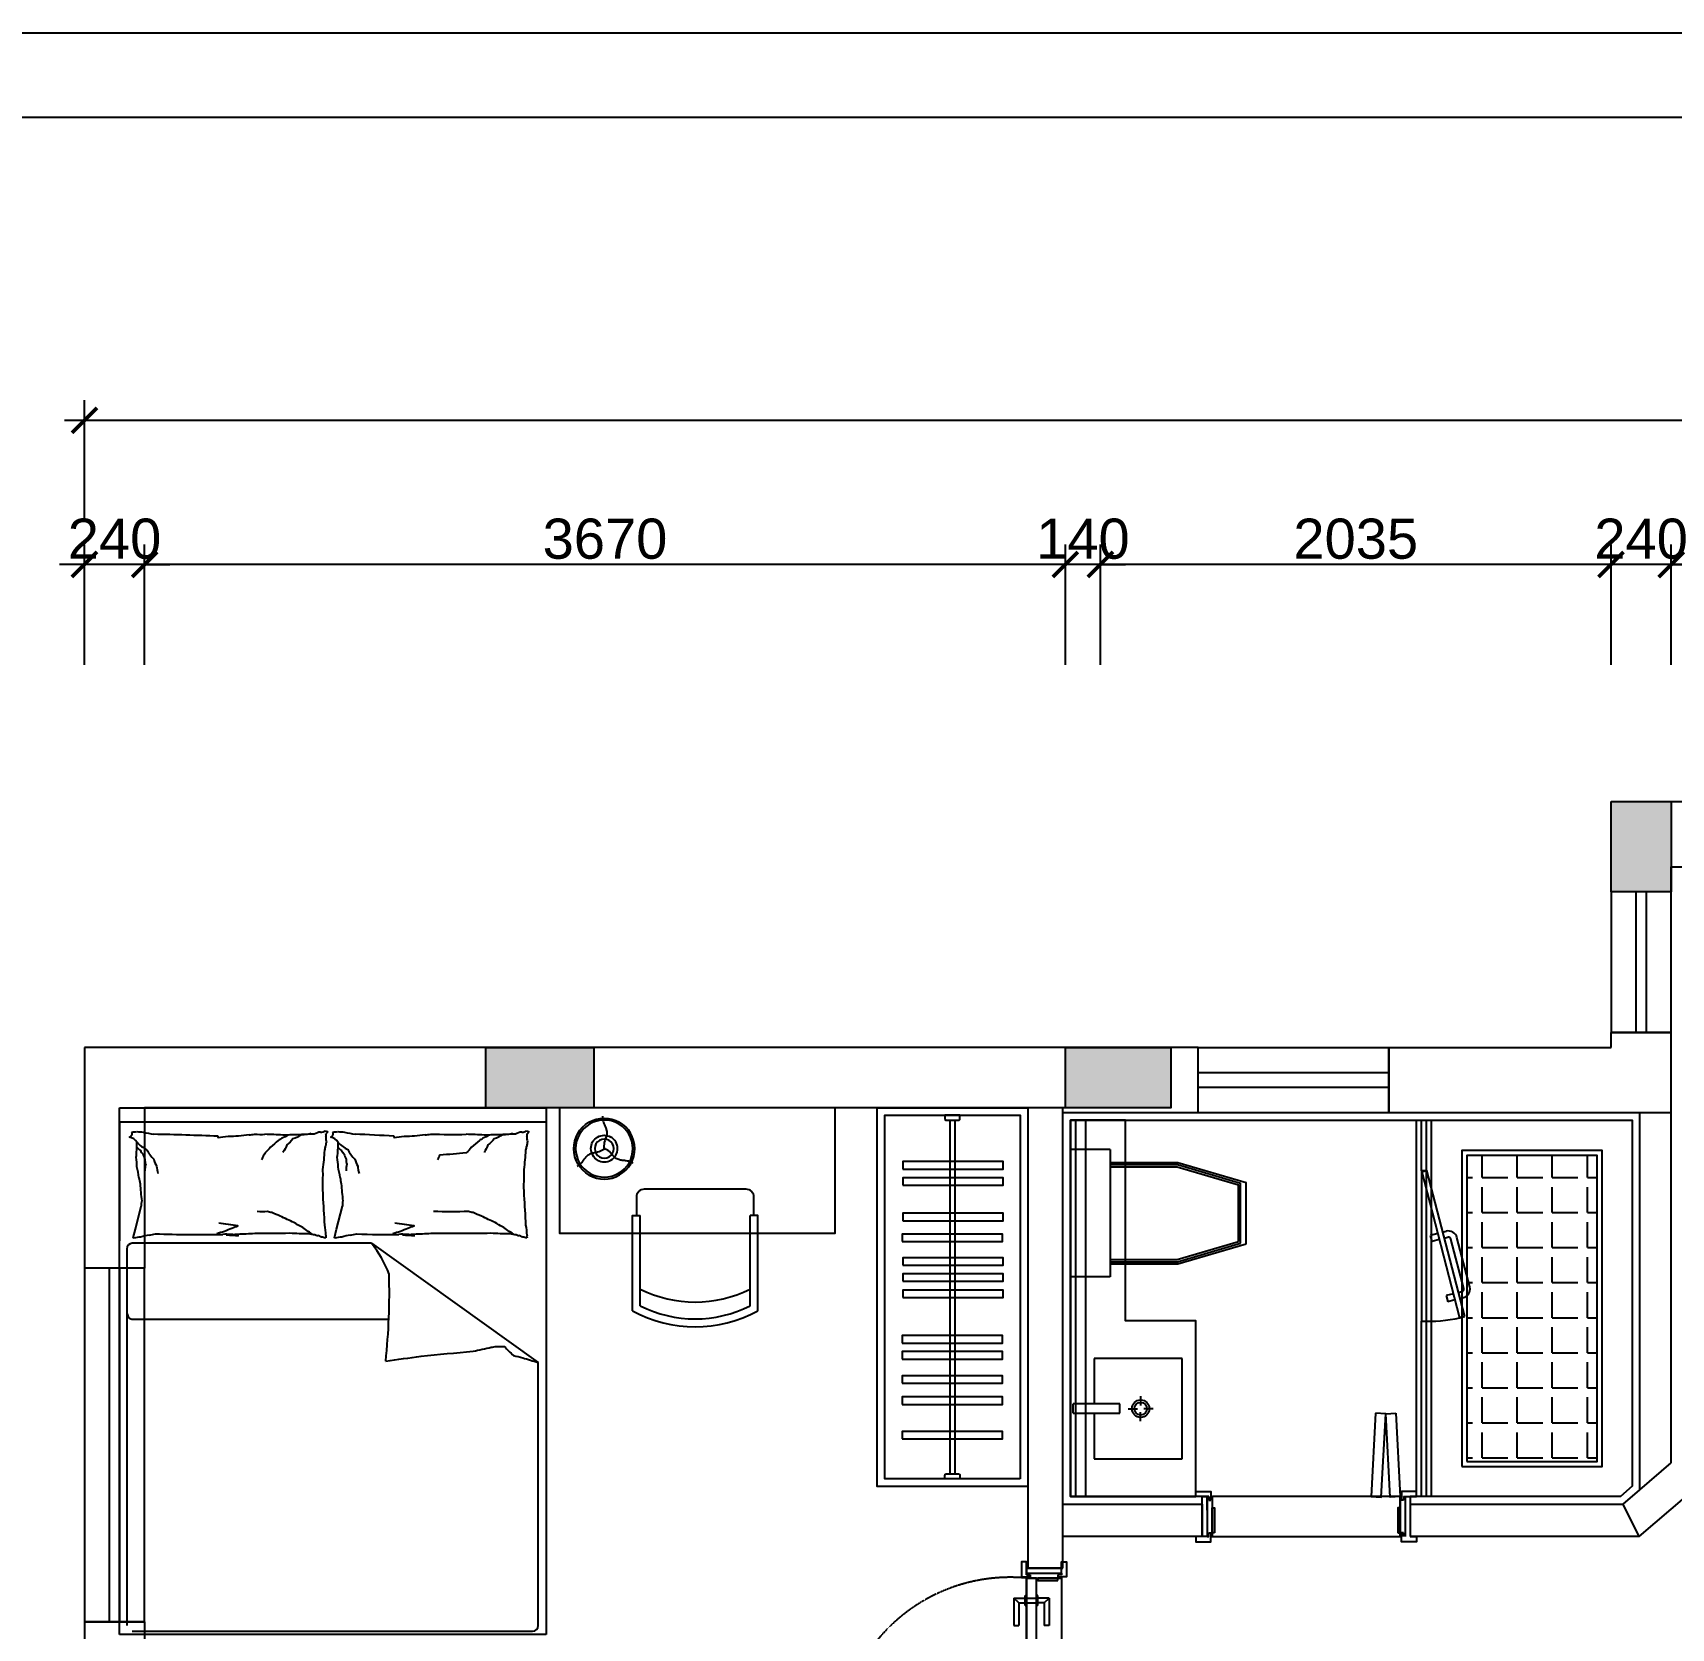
# Model space of a CAD drawing. Header units: millimetres. Extents: x 148889 to 229003, y -70503 to 111106.
# Drawn here: x 202655 to 209186, y -42889 to -36529 of the extents above; entities that cross this region are included whole.
import ezdxf
from ezdxf.lldxf.tags import DXFTag

# ---------------------------------------------------------------- set-up
doc = ezdxf.new("R2010")
doc.units = ezdxf.units.MM
doc.linetypes.add('DASHED2', pattern=[0.375, 0.25, -0.125])
doc.linetypes.add('HIDDEN', pattern=[0.375, 0.25, -0.125])
for name, color, linetype in [('8', 8, 'Continuous'), ('C-门套', 16, 'Continuous'), ('F-地坪3(地台)', 6, 'Continuous'), ('P-原墙线', 7, 'Continuous'), ('P-固定家具1(到顶)', 3, 'Continuous'), ('P-固定家具2(不到顶)', 2, 'Continuous'), ('P-外部尺寸', 44, 'Continuous'), ('P-完成面', 1, 'Continuous'), ('P-新墙线', 4, 'Continuous'), ('P-洁具', 3, 'Continuous'), ('P-活动家具', 3, 'Continuous'), ('P-窗', 3, 'Continuous'), ('P-门', 1, 'Continuous'), ('P-门套', 1, 'Continuous'), ('大墨图框', 4, 'Continuous')]:
    doc.layers.add(name, color=color, linetype=linetype)
doc.styles.add('Arial', font='arial.ttf')
tags = doc.linetypes.add('ACAD_ISO03W100', pattern=[30, 12, -18]).pattern_tags.tags
tags[6:7] = [DXFTag(74, 4), DXFTag(75, 0), DXFTag(340, '0'), DXFTag(46, 1.0), DXFTag(50, 0.0), DXFTag(44, 0.0), DXFTag(45, 0.0)]
tags[4:5] = [DXFTag(74, 4), DXFTag(75, 0), DXFTag(340, '0'), DXFTag(46, 1.0), DXFTag(50, 0.0), DXFTag(44, 0.0), DXFTag(45, 0.0)]
doc.dimstyles.new('1比80', dxfattribs={"dimscale": 80, "dimtxt": 2, "dimasz": 1.25, "dimexe": 1, "dimexo": 1, "dimgap": 0.25, "dimtad": 1, "dimdec": 0, "dimrnd": 0.005, "dimzin": 0, "dimdsep": 46, "dimtxsty": 'Arial', "dimblk": 'ARCHTICK', "dimcen": 0.125, "dimdle": 1, "dimclrd": 44, "dimclre": 44, "dimclrt": 50, "dimadec": 0, "dimazin": 0, "dimtfac": 1, "dimtdec": 0, "dimtix": 1, "dimtmove": 2, "dimatfit": 3, "dimldrblk": 'DOT', "dimfxl": 5, "dimfxlon": 1, "dimtvp": 1, "dimtolj": 1, "dimtzin": 0, "dimarcsym": 0})

# ---------------------------------------------------------------- blocks, each defined once
blk = doc.blocks.new('_ArchTick')
at = {"color": 0, "linetype": 'ByBlock', "const_width": 0.15}
blk.add_lwpolyline([(-0.5, -0.5), (0.5, 0.5)], dxfattribs=at)
blk = doc.blocks.new('*D358')
at = {"layer": 'P-外部尺寸', "color": 44, "lineweight": -2, "transparency": 16777216}
for p, q in [((208945.9, -39048.9), (208945.9, -38568.9)), ((209185.9, -39048.9), (209185.9, -38568.9)), ((208945.9, -38648.9), (208845.9, -38648.9)), ((209185.9, -38648.9), (208945.9, -38648.9)), ((209185.9, -38648.9), (209285.9, -38648.9))]:
    blk.add_line(p, q, dxfattribs=at)
at = {"layer": 'P-外部尺寸', "color": 44, "lineweight": -2, "transparency": 16777216, "xscale": 100, "yscale": 100, "zscale": 100}
blk.add_blockref('_ArchTick', (208945.9, -38648.9), dxfattribs=at)
at = {"layer": 'P-外部尺寸', "color": 44, "lineweight": -2, "transparency": 16777216, "xscale": 100, "yscale": 100, "zscale": 100, "rotation": 180}
blk.add_blockref('_ArchTick', (209185.9, -38648.9), dxfattribs=at)
at = {"layer": 'P-外部尺寸', "color": 50, "transparency": 16777216, "insert": (209065.9, -38547.2), "char_height": 160, "attachment_point": 5, "style": 'Arial'}
blk.add_mtext('\\A1;240', dxfattribs=at)
blk = doc.blocks.new('_Dot')
at = {"color": 0, "linetype": 'ByBlock', "lineweight": -2}
blk.add_line((-0.5, 0), (-1, 0), dxfattribs=at)
at = {"color": 0, "linetype": 'ByBlock', "const_width": 0.5}
blk.add_lwpolyline([(-0.25, 0, 1), (0.25, 0, 1)], format="xyb", close=True, dxfattribs=at)
blk = doc.blocks.new('*D359')
at = {"layer": 'P-外部尺寸', "color": 44, "lineweight": -2, "transparency": 16777216}
for p, q in [((206910.9, -39048.9), (206910.9, -38568.9)), ((208945.9, -39048.9), (208945.9, -38568.9)), ((209025.9, -38648.9), (206830.9, -38648.9))]:
    blk.add_line(p, q, dxfattribs=at)
at = {"layer": 'P-外部尺寸', "color": 44, "lineweight": -2, "transparency": 16777216, "xscale": 100, "yscale": 100, "zscale": 100, "rotation": 180}
blk.add_blockref('_ArchTick', (206910.9, -38648.9), dxfattribs=at)
at = {"layer": 'P-外部尺寸', "color": 44, "lineweight": -2, "transparency": 16777216, "xscale": 100, "yscale": 100, "zscale": 100}
blk.add_blockref('_ArchTick', (208945.9, -38648.9), dxfattribs=at)
at = {"layer": 'P-外部尺寸', "color": 50, "transparency": 16777216, "insert": (207928.4, -38547.2), "char_height": 160, "attachment_point": 5, "style": 'Arial'}
blk.add_mtext('\\A1;2035', dxfattribs=at)
blk = doc.blocks.new('*D360')
at = {"layer": 'P-外部尺寸', "color": 44, "lineweight": -2, "transparency": 16777216}
for p, q in [((206770.9, -39048.9), (206770.9, -38568.9)), ((206910.9, -39048.9), (206910.9, -38568.9)), ((206770.9, -38648.9), (206670.9, -38648.9)), ((206910.9, -38648.9), (206770.9, -38648.9)), ((206910.9, -38648.9), (207010.9, -38648.9))]:
    blk.add_line(p, q, dxfattribs=at)
at = {"layer": 'P-外部尺寸', "color": 44, "lineweight": -2, "transparency": 16777216, "xscale": 100, "yscale": 100, "zscale": 100}
blk.add_blockref('_ArchTick', (206770.9, -38648.9), dxfattribs=at)
at = {"layer": 'P-外部尺寸', "color": 44, "lineweight": -2, "transparency": 16777216, "xscale": 100, "yscale": 100, "zscale": 100, "rotation": 180}
blk.add_blockref('_ArchTick', (206910.9, -38648.9), dxfattribs=at)
at = {"layer": 'P-外部尺寸', "color": 50, "transparency": 16777216, "insert": (206840.9, -38547.2), "char_height": 160, "attachment_point": 5, "style": 'Arial'}
blk.add_mtext('\\A1;140', dxfattribs=at)
blk = doc.blocks.new('*D361')
at = {"layer": 'P-外部尺寸', "color": 44, "lineweight": -2, "transparency": 16777216}
for p, q in [((203100.9, -39048.9), (203100.9, -38568.9)), ((206770.9, -39048.9), (206770.9, -38568.9)), ((206850.9, -38648.9), (203020.9, -38648.9))]:
    blk.add_line(p, q, dxfattribs=at)
at = {"layer": 'P-外部尺寸', "color": 44, "lineweight": -2, "transparency": 16777216, "xscale": 100, "yscale": 100, "zscale": 100, "rotation": 180}
blk.add_blockref('_ArchTick', (203100.9, -38648.9), dxfattribs=at)
at = {"layer": 'P-外部尺寸', "color": 44, "lineweight": -2, "transparency": 16777216, "xscale": 100, "yscale": 100, "zscale": 100}
blk.add_blockref('_ArchTick', (206770.9, -38648.9), dxfattribs=at)
at = {"layer": 'P-外部尺寸', "color": 50, "transparency": 16777216, "insert": (204935.9, -38547.2), "char_height": 160, "attachment_point": 5, "style": 'Arial'}
blk.add_mtext('\\A1;3670', dxfattribs=at)
blk = doc.blocks.new('*D362')
at = {"layer": 'P-外部尺寸', "color": 44, "lineweight": -2, "transparency": 16777216}
for p, q in [((202860.9, -39048.9), (202860.9, -38568.9)), ((203100.9, -39048.9), (203100.9, -38568.9)), ((202860.9, -38648.9), (202760.9, -38648.9)), ((203100.9, -38648.9), (202860.9, -38648.9)), ((203100.9, -38648.9), (203200.9, -38648.9))]:
    blk.add_line(p, q, dxfattribs=at)
at = {"layer": 'P-外部尺寸', "color": 44, "lineweight": -2, "transparency": 16777216, "xscale": 100, "yscale": 100, "zscale": 100}
blk.add_blockref('_ArchTick', (202860.9, -38648.9), dxfattribs=at)
at = {"layer": 'P-外部尺寸', "color": 44, "lineweight": -2, "transparency": 16777216, "xscale": 100, "yscale": 100, "zscale": 100, "rotation": 180}
blk.add_blockref('_ArchTick', (203100.9, -38648.9), dxfattribs=at)
at = {"layer": 'P-外部尺寸', "color": 50, "transparency": 16777216, "insert": (202980.9, -38547.2), "char_height": 160, "attachment_point": 5, "style": 'Arial'}
blk.add_mtext('\\A1;240', dxfattribs=at)
blk = doc.blocks.new('*D363')
at = {"layer": 'P-外部尺寸', "color": 44, "lineweight": -2, "transparency": 16777216}
for p, q in [((201424.8, -40574.4), (201424.8, -40474.4)), ((201824.8, -40574.4), (201344.8, -40574.4)), ((201424.8, -40574.4), (201424.8, -40814.4)), ((201824.8, -40814.4), (201344.8, -40814.4)), ((201424.8, -40814.4), (201424.8, -40914.4))]:
    blk.add_line(p, q, dxfattribs=at)
at = {"layer": 'P-外部尺寸', "color": 44, "lineweight": -2, "transparency": 16777216, "xscale": 100, "yscale": 100, "zscale": 100}
for p, rotation in [((201424.8, -40574.4), 270), ((201424.8, -40814.4), 90)]:
    blk.add_blockref('_ArchTick', p, dxfattribs=dict(at, rotation=rotation))
at = {"layer": 'P-外部尺寸', "color": 50, "transparency": 16777216, "insert": (201323.2, -40694.4), "char_height": 160, "attachment_point": 5, "rotation": 90, "style": 'Arial'}
blk.add_mtext('\\A1;240', dxfattribs=at)
blk = doc.blocks.new('*D364')
at = {"layer": 'P-外部尺寸', "color": 44, "lineweight": -2, "transparency": 16777216}
for p, q in [((201424.8, -40734.4), (201424.8, -43434.4)), ((201824.8, -40814.4), (201344.8, -40814.4)), ((201824.8, -43354.4), (201344.8, -43354.4))]:
    blk.add_line(p, q, dxfattribs=at)
at = {"layer": 'P-外部尺寸', "color": 44, "lineweight": -2, "transparency": 16777216, "xscale": 100, "yscale": 100, "zscale": 100}
for p, rotation in [((201424.8, -40814.4), 90), ((201424.8, -43354.4), 270)]:
    blk.add_blockref('_ArchTick', p, dxfattribs=dict(at, rotation=rotation))
at = {"layer": 'P-外部尺寸', "color": 50, "transparency": 16777216, "insert": (201323.2, -42084.4), "char_height": 160, "attachment_point": 5, "rotation": 90, "style": 'Arial'}
blk.add_mtext('\\A1;2540', dxfattribs=at)
blk = doc.blocks.new('*D369')
at = {"layer": 'P-外部尺寸', "color": 44, "lineweight": -2, "transparency": 16777216}
for p, q in [((202860.9, -38474.1), (202860.9, -37994.1)), ((216685.9, -38474.1), (216685.9, -37994.1)), ((202780.9, -38074.1), (216765.9, -38074.1))]:
    blk.add_line(p, q, dxfattribs=at)
at = {"layer": 'P-外部尺寸', "color": 44, "lineweight": -2, "transparency": 16777216, "xscale": 100, "yscale": 100, "zscale": 100, "rotation": 180}
blk.add_blockref('_ArchTick', (202860.9, -38074.1), dxfattribs=at)
at = {"layer": 'P-外部尺寸', "color": 44, "lineweight": -2, "transparency": 16777216, "xscale": 100, "yscale": 100, "zscale": 100}
blk.add_blockref('_ArchTick', (216685.9, -38074.1), dxfattribs=at)
at = {"layer": 'P-外部尺寸', "color": 50, "transparency": 16777216, "insert": (209773.4, -37972.4), "char_height": 160, "attachment_point": 5, "style": 'Arial'}
blk.add_mtext('\\A1;13825', dxfattribs=at)
blk = doc.blocks.new('*D372')
at = {"layer": 'P-外部尺寸', "color": 44, "lineweight": -2, "transparency": 16777216}
for p, q in [((209185.9, -39048.9), (209185.9, -38568.9)), ((211045.9, -39048.9), (211045.9, -38568.9)), ((211125.9, -38648.9), (209105.9, -38648.9))]:
    blk.add_line(p, q, dxfattribs=at)
at = {"layer": 'P-外部尺寸', "color": 44, "lineweight": -2, "transparency": 16777216, "xscale": 100, "yscale": 100, "zscale": 100, "rotation": 180}
blk.add_blockref('_ArchTick', (209185.9, -38648.9), dxfattribs=at)
at = {"layer": 'P-外部尺寸', "color": 44, "lineweight": -2, "transparency": 16777216, "xscale": 100, "yscale": 100, "zscale": 100}
blk.add_blockref('_ArchTick', (211045.9, -38648.9), dxfattribs=at)
at = {"layer": 'P-外部尺寸', "color": 50, "transparency": 16777216, "insert": (210115.9, -38547.2), "char_height": 160, "attachment_point": 5, "style": 'Arial'}
blk.add_mtext('\\A1;1860', dxfattribs=at)
blk = doc.blocks.new('A$C404574AA')
at = {"layer": 'P-门'}
for p, q in [((650.6, 803, 233.2), (650.6, 784, 233.2)), ((760.1, 803, 233.2), (650.6, 803, 233.2)), ((741.1, 784, 233.2), (650.6, 784, 233.2)), ((741.1, 784, 233.2), (760.1, 803, 233.2)), ((741.1, 784, 233.2), (741.1, 758, 233.2)), ((760.1, 803, 233.2), (760.1, 758, 233.2)), ((90, 753, 233.2), (840, 753, 233.2)), ((90, 713, 233.2), (90, 753, 233.2)), ((730.6, 758, 233.2), (730.6, 753, 233.2)), ((730.6, 758, 233.2), (770.6, 758, 233.2)), ((740.8, 753, 233.2), (740.8, 713, 233.2)), ((760.3, 753, 233.2), (760.3, 713, 233.2)), ((770.6, 758, 233.2), (770.6, 753, 233.2)), ((840, 713, 233.2), (840, 753, 233.2)), ((90, 713, 233.2), (840, 713, 233.2)), ((741.1, 682, 233.2), (650.6, 682, 233.2)), ((650.6, 663, 233.2), (650.6, 682, 233.2)), ((760.1, 663, 233.2), (650.6, 663, 233.2)), ((730.6, 708, 233.2), (730.6, 713, 233.2)), ((730.6, 708, 233.2), (770.6, 708, 233.2)), ((741.1, 682, 233.2), (741.1, 708, 233.2)), ((741.1, 682, 233.2), (760.1, 663, 233.2)), ((760.1, 663, 233.2), (760.1, 708, 233.2)), ((770.6, 708, 233.2), (770.6, 713, 233.2))]:
    blk.add_line(p, q, dxfattribs=at)
at = {"layer": 'P-门', "color": 252, "linetype": 'ACAD_ISO03W100', "ltscale": 0.001}
for p, q in [((50, 753, 233.2), (50, 3, 233.2)), ((50, 753, 233.2), (90, 753, 233.2)), ((90, 753, 233.2), (90, 3, 233.2)), ((90, 3, 233.2), (90, 743, 233.2)), ((0, 82.9, 233.2), (0, 192.4, 233.2)), ((0, 192.4, 233.2), (19, 192.4, 233.2)), ((19, 101.9, 233.2), (19, 192.4, 233.2)), ((140, 192.4, 233.2), (121, 192.4, 233.2)), ((121, 101.9, 233.2), (121, 192.4, 233.2)), ((140, 82.9, 233.2), (140, 192.4, 233.2)), ((19, 101.9, 233.2), (0, 82.9, 233.2)), ((0, 82.9, 233.2), (45, 82.9, 233.2)), ((19, 101.9, 233.2), (45, 101.9, 233.2)), ((45, 112.4, 233.2), (45, 72.4, 233.2)), ((45, 112.4, 233.2), (50, 112.4, 233.2)), ((45, 72.4, 233.2), (50, 72.4, 233.2)), ((90, 102.2, 233.2), (50, 102.2, 233.2)), ((90, 82.7, 233.2), (50, 82.7, 233.2)), ((95, 112.4, 233.2), (90, 112.4, 233.2)), ((95, 72.4, 233.2), (90, 72.4, 233.2)), ((95, 112.4, 233.2), (95, 72.4, 233.2)), ((121, 101.9, 233.2), (95, 101.9, 233.2)), ((140, 82.9, 233.2), (95, 82.9, 233.2)), ((121, 101.9, 233.2), (140, 82.9, 233.2)), ((50, 3, 233.2), (90, 3, 233.2))]:
    blk.add_line(p, q, dxfattribs=at)
at = {"layer": 'P-门', "color": 252}
for p, q in [((100, 713, 233.2), (100, 753, 233.2)), ((100, 747, 233.2), (740.8, 747, 233.2)), ((100, 719, 233.2), (740.8, 719, 233.2)), ((760.3, 747, 233.2), (832, 747, 233.2)), ((760.3, 719, 233.2), (832, 719, 233.2)), ((832, 713, 233.2), (832, 753, 233.2))]:
    blk.add_line(p, q, dxfattribs=at)
at = {"layer": 'P-门', "color": 252, "linetype": 'DASHED2'}
blk.add_arc((154.7, 685.8, 233.2), 685.8, 264.58541, 2.27588, dxfattribs=at)
blk = doc.blocks.new('sfbhsrdfbh')
at = {"layer": '大墨图框', "color": 4, "linetype": 'ByBlock', "ltscale": 100}
for points in [[(56.17, 280.38), (476.17, 280.38), (476.17, -16.59), (56.17, -16.59)], [(438.91, 274.48), (68.08, 274.48), (68.08, -8.51), (438.91, -8.51)]]:
    blk.add_lwpolyline(points, close=True, dxfattribs=at)
blk = doc.blocks.new('A$C224B1EEF')
at = {"color": 252}
for p, q in [((59.8, 427.4), (134.4, 679.4)), ((68.5, 426.1), (140.9, 670.6)), ((373, 679.4), (134.4, 679.4)), ((366.5, 670.6), (140.9, 670.6)), ((438.8, 426.1), (366.5, 670.6)), ((447.5, 427.4), (373, 679.4)), ((59.8, 160), (59.8, 427.4)), ((68.5, 160), (68.5, 426.1)), ((438.8, 160), (438.8, 426.1)), ((447.5, 160), (447.5, 427.4))]:
    blk.add_line(p, q, dxfattribs=at)
at = {"layer": '8'}
for p, q in [((0, 160), (507.4, 160)), ((0, 160), (0, 1)), ((0, 160), (0, 1)), ((507.4, 160), (507.4, 1)), ((507.4, 160), (507.4, 1)), ((507.4, 1), (0, 1))]:
    blk.add_line(p, q, dxfattribs=at)
at = {"layer": 'P-固定家具2(不到顶)', "color": 3}
for p, q in [((51.1, 428.7), (131.7, 701.1)), ((375.6, 701.1), (131.7, 701.1)), ((456.2, 428.7), (375.6, 701.1)), ((51.1, 160), (51.1, 428.7)), ((456.2, 160), (456.2, 428.7))]:
    blk.add_line(p, q, dxfattribs=at)
blk = doc.blocks.new('A$C3EAE0F3F')
at = {"layer": 'P-门'}
for p, q in [((600.5, 70, 0), (0, 70, 0)), ((0, 50), (0, 70, 0)), ((600.5, 70, 0), (600.5, 50)), ((600.5, 50), (0, 50))]:
    blk.add_line(p, q, dxfattribs=at)
at = {"layer": 'P-门', "color": 252}
for p, q in [((73.6, 70, 0), (73.6, 100, 0)), ((98.6, 100, 0), (73.6, 100, 0)), ((98.6, 70, 0), (98.6, 100, 0)), ((322, 70, 0), (322, 100, 0)), ((322, 100, 0), (347, 100, 0)), ((347, 70, 0), (347, 100, 0)), ((73.6, 50, 0), (73.6, 35, 0)), ((98.6, 50, 0), (98.6, 35, 0)), ((108.6, 25, 0), (312, 25, 0)), ((322, 50, 0), (322, 35, 0)), ((347, 50, 0), (347, 35, 0)), ((108.6, 0, 0), (312, 0, 0))]:
    blk.add_line(p, q, dxfattribs=at)
for centre, radius, start, end in [((510.7, 60), 510.8, 163.76776, 181.11943), ((108.6, 35, 0), 35, 180, 270), ((108.6, 35, 0), 10, 180, 270), ((312, 35, 0), 10, 270, 0), ((312, 35, 0), 35, 270, 0)]:
    blk.add_arc(centre, radius, start, end, dxfattribs=at)
blk = doc.blocks.new('A$C6D1B240A')
at = {"layer": 'P-活动家具'}
for p, q in [((450, 0), (450, 2100)), ((450, 2100), (2150, 2100)), ((2150, 2100), (2150, 0)), ((2150, 56), (450, 56)), ((2150, 0), (450, 0))]:
    blk.add_line(p, q, dxfattribs=at)
at = {"layer": 'P-活动家具', "color": 252}
for p, q in [((481.6, 2064.3), (481.6, 1015.5)), ((2099.1, 2086.5), (503.8, 2086.5)), ((2121.3, 562.8), (2121.3, 2064.3)), ((1146.1, 540.6), (481.6, 1015.5)), ((2099.1, 843.5), (1077.5, 843.5)), ((450, 56), (450, 531.1)), ((1146.1, 540.6), (2099.1, 540.6)), ((2150, 56), (2150, 531.1)), ((1284.9, 484.8), (1261.9, 393)), ((1293.2, 518.1), (1284.9, 484.8)), ((2086.7, 484.8), (2063.8, 393)), ((2095.1, 518.1), (2086.7, 484.8))]:
    blk.add_line(p, q, dxfattribs=at)
for points in [[(1089.2, 1010.8, -0.007297), (948.1, 991, -0.004988), (740.6, 971, -0.006616), (668.3, 955, 0.023828), (648.1, 951.3, 0.052541), (616.3, 951.8, 0.032755), (580.1, 987.4, 0.013133), (542.9, 996.9, 0.007859), (481.6, 1015.5)], [(580.1, 503.6, -0.016108), (623.4, 474.4, -0.024599), (653.2, 457.7, -0.009477), (707.6, 431.8, -0.015937), (740.8, 418.1, -0.072521), (758.9, 414.1, -0.009571), (899.2, 413.9)], [(1060.7, 501.9, -0.009729), (1030.3, 491.8, -0.009729), (1000.4, 480.6, -0.007971), (976.3, 470.6, -0.002711), (1052.5, 459.8)], [(1382, 503.6, -0.016108), (1425.3, 474.4, -0.024599), (1455, 457.7, -0.009477), (1509.5, 431.8, -0.015937), (1542.7, 418.1, -0.072521), (1560.8, 414.1, -0.033339), (1601.1, 413.9)], [(1762.5, 501.9, -0.009729), (1732.2, 491.8, -0.009729), (1702.3, 480.6, -0.007971), (1678.2, 470.6, -0.002711), (1754.3, 459.8)], [(1278.8, 138.6, 0.077379), (1240.1, 166.8, 0.077379), (1211.8, 205.4, 0.047525), (1200.8, 232.7, 0.047525), (1195.1, 261.7)], [(2080.7, 138.6, 0.077379), (2042, 166.8, 0.077379), (2013.7, 205.4, 0.047525), (2002.7, 232.7, 0.047525), (1997, 261.7)], [(675.4, 109.5, -0.027842), (701.8, 121.3, -0.048685), (715.8, 130.3, -0.023666), (746.8, 157.4, -0.031223), (767.9, 180.4, -0.004518), (873.6, 188.9, -0.023191), (882.5, 207.5)], [(1280.4, 156.5, 0.05369), (1264.7, 170.9, 0.070312), (1255.6, 184.5, 0.015448), (1251.5, 194, 0.013244), (1247.3, 205.4, 0.082127), (1244, 225.5, 0.064164), (1247.3, 251.3)], [(1477.3, 109.5, -0.027842), (1503.7, 121.3, -0.048685), (1517.6, 130.3, -0.023666), (1548.7, 157.4, -0.031223), (1569.8, 180.4, -0.046801), (1575.5, 188.9, -0.023191), (1584.4, 207.5)], [(2082.3, 156.5, 0.05369), (2066.5, 170.9, 0.070312), (2057.5, 184.5, 0.015448), (2053.4, 194, 0.013244), (2049.2, 205.4, 0.082127), (2045.9, 225.5, 0.064164), (2049.2, 251.3)], [(584.3, 103.2, -0.088153), (622.7, 107.1, -0.088153), (657.3, 124.1, -0.077547), (681.4, 148.1, -0.077547), (697, 178.3)], [(1386.2, 103.2, -0.088153), (1424.5, 107.1, -0.088153), (1459.2, 124.1, -0.077547), (1483.3, 148.1, -0.077547), (1498.9, 178.3)]]:
    blk.add_lwpolyline(points, format="xyb", dxfattribs=at)
for centre, radius, start, end in [((503.8, 2064.3), 22.2, 90, 180), ((3574.7, 740.7), 2500.1, 173.79846, 181.78212), ((2096.7, 821.4), 22.2, 360, 90), ((1467, 806.5), 416.7, 200.14884, 219.64454), ((2099.1, 562.8), 22.2, 270, 360), ((504.7, 514.4), 21.5, 343.30223, 9.99836), ((881.5, 530.1), 356.9, 183.50486, 189.99836), ((526.1, 519.6), 1.47, 262.8796, 343.30223), ((554.6, 612.5), 97.2, 253.77885, 262.8796), ((15659.1, 1275.5), 15150.6, 183.05496, 183.50486), ((581.7, 591.8), 85.3, 242.71588, 253.77885), ((546.6, 460.9), 50.3, 62.71588, 77.13096), ((559.6, 343.9), 162.1, 77.13096, 86.42603), ((589.2, -791.5), 1293.3, 86.42603, 89.71345), ((854.7, -18240.5), 18740.8, 89.83315, 90.56502), ((1016.7, -989.4), 1493.5, 91.53552, 94.12818), ((900.8, -953.5), 1465.1, 85.23375, 87.16236), ((1024.5, 760.2), 255.6, 258.44144, 272.74906), ((1082.2, -761), 1268.9, 92.69346, 94.76579), ((1097, -1267.5), 1773.4, 86.51017, 91.94522), ((1244.7, 375.7), 133, 96.43405, 107.38641), ((1187.7, 759.6), 255.2, 279.4841, 287.38641), ((1242.6, 816.1), 300.8, 274.08294, 279.4841), ((1293.1, 519.2), 1.02, 165.95506, 274.08294), ((1306.6, 514.4), 21.5, 343.30223, 9.99836), ((1683.4, 530.1), 356.9, 183.50486, 189.99836), ((1327.9, 519.6), 1.47, 262.8796, 343.30223), ((1356.5, 612.5), 97.2, 253.77885, 262.8796), ((16461, 1275.5), 15150.6, 183.05496, 183.50486), ((1383.5, 591.8), 85.3, 242.71588, 253.77885), ((1348.5, 460.9), 50.3, 62.71588, 77.13096), ((1361.5, 343.9), 162.1, 77.13096, 86.42603), ((1391.1, -791.5), 1293.3, 86.42603, 89.71345), ((1579.3, -5853.6), 6353.9, 89.71345, 90.97038), ((1718.6, -989.4), 1493.5, 91.53552, 94.12818), ((1602.7, -953.5), 1465.1, 85.23375, 87.16236), ((1726.4, 760.2), 255.6, 258.44144, 272.74906), ((1784, -761), 1268.9, 92.69346, 94.76579), ((1834.7, -4002.1), 4508, 87.81131, 91.22007), ((2046.6, 375.7), 133, 96.43405, 107.38641), ((1989.6, 759.6), 255.2, 279.4841, 287.38641), ((2044.5, 816.1), 300.8, 274.08294, 279.4841), ((2095, 519.2), 1.02, 165.95506, 274.08294), ((1186.8, 389.5), 75.2, 345.9548, 2.66488), ((1988.6, 389.5), 75.2, 345.9548, 2.66488), ((2053.2, 392.6), 1516.9, 181.63309, 183.05496), ((534.9, 269.3), 732, 2.66488, 8.00505), ((2855, 392.6), 1516.9, 181.63309, 183.05496), ((1336.8, 269.3), 732, 2.66488, 8.00505), ((1291.2, 267.4), 754.1, 176.63125, 181.63309), ((921.7, 228.9), 352.4, 8.00505, 12.19838), ((2236.7, 442.9), 980, 189.68436, 192.19838), ((2093.1, 267.4), 754.1, 176.63125, 181.63309), ((1723.6, 228.9), 352.4, 8.00505, 12.19838), ((3038.6, 442.9), 980, 189.68436, 192.19838), ((1542.8, 110.3), 1014.5, 172.3191, 176.63125), ((1505.4, 235.8), 226.6, 180, 189.68436), ((1825.2, 138.3), 546.5, 173.76763, 180), ((2344.7, 110.3), 1014.5, 172.3191, 176.63125), ((2307.3, 235.8), 226.6, 180, 189.68436), ((2627.1, 138.3), 546.5, 173.76763, 180), ((256.5, 191.8), 273.4, 347.89054, 351.86652), ((489.9, 121.2), 36.4, 351.86652, 21.42098), ((745.5, 123.7), 220.4, 167.89054, 172.3191), ((1312.6, 155.7), 38, 206.58052, 265.59979), ((1058.4, 191.8), 273.4, 347.89054, 351.86652), ((1291.8, 121.2), 36.4, 351.86652, 21.42098), ((1547.4, 123.7), 220.4, 167.89054, 172.3191), ((2114.4, 155.7), 38, 206.58052, 265.59979), ((518.1, 99.5), 2.58, 258.10694, 19.56397), ((516.1, 93.4), 3.8, 19.56397, 68.2117), ((517.6, 66.9), 27.9, 68.2117, 85.69746), ((524.9, 98.6), 4.75, 78.10694, 158.0096), ((542, 109.5), 17.3, 158.0096, 201.42098), ((544.3, 65.2), 32.1, 85.69746, 120.65125), ((541.2, 156.8), 59.9, 275.25919, 300.65125), ((541.4, 1016.8), 912, 271.90789, 275.25919), ((641.7, 1768.8), 1660.3, 269.42426, 271.90789), ((778.2, 1076.3), 970.2, 265.19815, 269.42426), ((817.3, -3669.1), 3775.5, 88.59826, 90.74124), ((939.6, -61.3), 169.3, 92.53858, 100.18988), ((869.7, 692.6), 588.1, 276.08669, 280.18988), ((973.7, 638.9), 525.1, 270.00391, 279.07304), ((1058.8, 116.9), 4.11, 123.62062, 229.83043), ((1352.9, 4487.9), 4384.2, 266.1196, 268.15023), ((1161.7, -229), 338.6, 74.25602, 81.5628), ((1253.6, -82.1), 179, 81.5628, 90), ((1299.5, -3.5), 100.4, 90, 101.27238), ((1312.5, 103.5), 14.6, 101.27238, 206.58052), ((1319.9, 99.5), 2.58, 258.10694, 19.56397), ((1318, 93.4), 3.8, 19.56397, 68.2117), ((1319.5, 66.9), 27.9, 68.2117, 85.69746), ((1326.8, 98.6), 4.75, 78.10694, 158.0096), ((1343.9, 109.5), 17.3, 158.0096, 201.42098), ((1346.2, 65.2), 32.1, 85.69746, 120.65125), ((1343.1, 156.8), 59.9, 275.25919, 300.65125), ((1343.3, 1016.8), 912, 271.90789, 275.25919), ((1443.6, 1768.8), 1660.3, 269.42426, 271.90789), ((1580.1, 1076.3), 970.2, 265.19815, 269.42426), ((1584.6, -215.5), 321.9, 85.19815, 92.53858), ((1641.5, -61.3), 169.3, 92.53858, 100.18988), ((1571.6, 692.6), 588.1, 276.08669, 280.18988), ((1675.6, 638.9), 525.1, 270.00391, 279.07304), ((1760.7, 116.9), 4.11, 123.62062, 229.83043), ((2245.7, 11939.8), 11836.1, 267.63884, 268.8747), ((1963.6, -229), 338.6, 74.25602, 81.5628), ((2055.4, -82.1), 179, 81.5628, 90), ((2101.3, -3.5), 100.4, 90, 101.27238), ((2114.4, 103.5), 14.6, 101.27238, 206.58052)]:
    blk.add_arc(centre, radius, start, end, dxfattribs=at)
blk = doc.blocks.new('A$C674F3EA9')
at = {"color": 252, "linetype": 'ACAD_ISO03W100'}
blk.add_lwpolyline([(484.4, 443.9), (484.4, 516.8, 0.414214), (453.1, 548.1), (46.9, 548.1, 0.414214), (15.6, 516.8), (15.6, 443.9)], format="xyb", dxfattribs=at)
for points in [[(0, 373), (0, 443.9), (31.3, 443.9)], [(31.3, 373), (31.3, 443.9)], [(468.8, 373), (468.8, 443.9)], [(500, 373), (500, 443.9), (468.8, 443.9)]]:
    blk.add_lwpolyline(points, dxfattribs=at)
for points in [[(0, 63.7), (0, 373)], [(31.3, 82.7), (31.3, 373)], [(468.8, 82.7), (468.8, 373)], [(500, 63.7), (500, 373)]]:
    blk.add_lwpolyline(points)
for centre, radius, start, end in [((250, 588.7, 0), 490.4, 243.50911, 296.49088), ((250, 521.6, 0), 490.4, 243.50911, 296.49088), ((250, 521.6, 0), 521.7, 241.36424, 298.63576)]:
    blk.add_arc(centre, radius, start, end)
blk = doc.blocks.new('asdasdw')
at = {"color": 252, "linetype": 'ByBlock'}
for major_axis, start_param, end_param in [((-65.8, 134.8), 5.497787, 8.63938), ((-61.7, 126.4), 5.497787, 8.63938), ((-61.7, 126.4), 2.356194, 5.497787), ((-20.6, 42.1), 5.497787, 8.63938), ((-20.6, 42.1), 2.356194, 5.497787)]:
    blk.add_ellipse((4741.5, 6512.8, 0), major_axis=major_axis, ratio=1, start_param=start_param, end_param=end_param, dxfattribs=at)
at = {"color": 252, "linetype": 'ByBlock', "extrusion": (0, 0, -1)}
blk.add_ellipse((4741.5, 6512.8, 0), major_axis=(134.8, 65.8), ratio=1, start_param=5.497787, end_param=8.63938, dxfattribs=at)
at = {"color": 252}
blk.add_ellipse((4741.5, 6512.8, 0), major_axis=(-28.8, 59), ratio=1, start_param=5.497787, end_param=8.63938, dxfattribs=at)
at = {"color": 252, "extrusion": (0, 0, -1)}
blk.add_ellipse((4741.5, 6512.8, 0), major_axis=(59, 28.8), ratio=1, start_param=5.497787, end_param=8.63938, dxfattribs=at)
at = {"color": 252}
for points in [[(4856.8, 6622.7, 0), (4846.2, 6612.7, 0), (4834.2, 6595.3, 0), (4826.8, 6580, 0), (4818.8, 6566.1, 0), (4806, 6551.3, 0), (4787.4, 6542.1, 0), (4756.7, 6527.2, 0), (4745.8, 6518.8, 0), (4739.3, 6512.8, 0)], [(4588.6, 6557.7, 0), (4602.5, 6553.5, 0), (4623.6, 6551.8, 0), (4640.6, 6553.1, 0), (4656.6, 6553.1, 0), (4675.8, 6549.4, 0), (4693.1, 6537.9, 0), (4721.4, 6518.7, 0), (4734.1, 6513.5, 0), (4742.5, 6510.8, 0)], [(4779, 6357.9, 0), (4775.6, 6372.1, 0), (4766.6, 6391.2, 0), (4757, 6405.2, 0), (4749, 6419.1, 0), (4742.6, 6437.6, 0), (4743.9, 6458.3, 0), (4746.4, 6492.4, 0), (4744.6, 6506, 0), (4742.6, 6514.6, 0)]]:
    blk.add_spline(points, degree=3, dxfattribs=at)

msp = doc.modelspace()

# ---------------------------------------------------------------- hatches: boundary and pattern name
at = {"layer": 'F-地坪3(地台)'}
h = msp.add_hatch(dxfattribs=at)
h.set_pattern_fill('ANGLE', color=252, scale=20, style=0)
h.set_pattern_definition([(0, (0, -45702.83), (0, 139.7), [101.6, -38.1]), (90, (0, -45702.83), (-139.7, 9e-15), [101.6, -38.1])])
h.paths.add_polyline_path([(208890.9, -41004.4), (208370.9, -41004.4), (208370.9, -41165.8, -0.295382), (208382.9, -41201.9), (208370.9, -41248.1), (208370.9, -42224.4), (208890.9, -42224.4)])
at = {"layer": 'P-原墙线'}
h = msp.add_hatch(color=8, dxfattribs=at)
h.dxf.hatch_style = 1
h.paths.add_polyline_path([(214675.9, -39594.4), (214675.9, -39904.4), (215085.9, -39904.4), (215085.9, -39594.4)])
h.paths.add_polyline_path([(214975.9, -43064.4), (214675.9, -43064.4), (214675.9, -43564.4), (214975.9, -43564.4)])
h.paths.add_polyline_path([(215075.9, -46939.4), (214675.9, -46939.4), (214675.9, -47289.4), (215075.9, -47289.4)])
h.paths.add_polyline_path([(216245.9, -47289.4), (216895.9, -47289.4), (216895.9, -46939.4), (216245.9, -46939.4)])
h.paths.add_polyline_path([(210055.9, -49019.4), (210055.9, -49439.4), (210430.9, -49439.4), (210430.9, -49019.4)])
h.paths.add_polyline_path([(212500.9, -50589.4), (212775.9, -50589.4), (212775.9, -50259.4), (212500.9, -50259.4)])
h.paths.add_polyline_path([(216245.9, -50349.4), (216245.9, -50589.4), (216895.9, -50589.4), (216895.9, -50349.4)])
h.paths.add_polyline_path([(204880.9, -48899.4), (204400.9, -48899.4), (204400.9, -49289.4), (204880.9, -49289.4)])
h.paths.add_polyline_path([(203430.9, -46819.4), (203430.9, -46569.4), (202860.9, -46569.4), (202860.9, -46819.4)])
h.paths.add_polyline_path([(202860.9, -43554.4), (202860.9, -43914.4), (203290.9, -43914.4), (203290.9, -43554.4)])
h.paths.add_polyline_path([(207180.9, -43824.4), (207180.9, -43504.4), (206760.9, -43504.4), (206760.9, -43824.4)])
h.paths.add_polyline_path([(209965.9, -43824.4), (210290.9, -43824.4), (210290.9, -43194.4), (209965.9, -43194.4)])
h.paths.add_polyline_path([(209185.9, -39594.4), (208945.9, -39594.4), (208945.9, -39954.4), (209185.9, -39954.4)])
h.paths.add_polyline_path([(207190.9, -40814.4), (207190.9, -40574.4), (206770.9, -40574.4), (206770.9, -40814.4)])
h.paths.add_polyline_path([(204890.9, -40574.4), (204460.9, -40574.4), (204460.9, -40814.4), (204890.9, -40814.4)])

# ---------------------------------------------------------------- linework, layer by layer
at = {"layer": 'C-门套', "linetype": 'HIDDEN', "elevation": 116.6}
for points in [[(207355.9, -42524.4), (208105.9, -42524.4), (208105.9, -42364.4), (207355.9, -42364.4)], [(206755.9, -42689.4), (206755.9, -43439.4), (206615.9, -43439.4), (206615.9, -42689.4)]]:
    msp.add_lwpolyline(points, close=True, dxfattribs=at)
at = {"layer": 'F-地坪3(地台)'}
for p, q in [((208170.9, -42364.4), (208170.9, -40864.4)), ((208230.9, -42364.4), (208230.9, -40864.4))]:
    msp.add_line(p, q, dxfattribs=at)
at = {"layer": 'F-地坪3(地台)', "color": 252}
for points in [[(208350.9, -42244.4), (208910.9, -42244.4), (208910.9, -40984.4), (208350.9, -40984.4)], [(208370.9, -42224.4), (208890.9, -42224.4), (208890.9, -41004.4), (208370.9, -41004.4)]]:
    msp.add_lwpolyline(points, close=True, dxfattribs=at)
at = {"layer": 'P-原墙线'}
for p, q in [((208945.9, -39594.4), (216685.9, -39594.4)), ((208945.9, -39954.4), (208945.9, -39594.4)), ((209185.9, -39954.4), (209185.9, -39854.4)), ((209185.9, -39854.4), (211045.9, -39854.4)), ((209185.9, -39954.4), (208945.9, -39954.4)), ((209185.9, -40514.4), (208945.9, -40514.4)), ((208945.9, -40574.4), (208945.9, -40514.4)), ((209185.9, -40834.4), (209185.9, -40514.4)), ((209185.9, -42229.7), (209185.9, -40514.4)), ((207300.9, -40574.4), (202860.9, -40574.4)), ((202860.9, -40574.4), (202860.9, -41454.4)), ((207300.9, -40834.4), (207300.9, -40574.4)), ((208060.9, -40834.4), (208060.9, -40574.4)), ((208060.9, -40574.4), (208945.9, -40574.4)), ((206770.9, -40814.4), (203100.9, -40814.4)), ((203100.9, -40814.4), (203100.9, -41454.4)), ((207300.9, -40834.4), (206760.9, -40834.4)), ((209185.9, -40834.4), (208060.9, -40834.4)), ((209060.9, -42337.4), (209060.9, -40834.4)), ((203100.9, -41454.4), (202860.9, -41454.4)), ((209060.9, -42337.4), (209185.9, -42229.7)), ((206760.9, -42394.4), (207315.9, -42394.4)), ((207315.9, -42394.4), (207315.9, -42524.4)), ((208145.9, -42394.4), (208994.7, -42394.4)), ((207315.9, -42524.4), (206760.9, -42524.4)), ((209058.3, -42524.4), (208145.9, -42524.4, 116.6)), ((206750.9, -42649.4), (206620.9, -42649.4)), ((203100.9, -42864.4), (202860.9, -42864.4)), ((202860.9, -42864.4), (202860.9, -44029.4)), ((203100.9, -42864.4), (203100.9, -43554.4))]:
    msp.add_line(p, q, dxfattribs=at)
for points in [[(208945.9, -39594.4), (209185.9, -39594.4), (209185.9, -39954.4), (208945.9, -39954.4)], [(204890.9, -40814.4), (204460.9, -40814.4), (204460.9, -40574.4), (204890.9, -40574.4)], [(206770.9, -40574.4), (207190.9, -40574.4), (207190.9, -40814.4), (206770.9, -40814.4)]]:
    msp.add_lwpolyline(points, close=True, dxfattribs=at)
at = {"layer": 'P-固定家具1(到顶)', "color": 252}
for p, q in [((206310.9, -40864.4), (206310.9, -42274.4)), ((206330.9, -40864.4), (206330.9, -42274.4))]:
    msp.add_line(p, q, dxfattribs=at)
at = {"layer": 'P-固定家具1(到顶)'}
msp.add_lwpolyline([(206620.9, -42324.4), (206020.9, -42324.4), (206020.9, -40814.4), (206620.9, -40814.4)], close=True, dxfattribs=at)
at = {"layer": 'P-固定家具1(到顶)', "color": 252}
for points in [[(206590.9, -42294.4), (206050.9, -42294.4), (206050.9, -40844.4), (206590.9, -40844.4)], [(206122.8, -41059.3), (206522.8, -41059.3), (206522.8, -41029.3), (206122.8, -41029.3)], [(206122.8, -41123.4), (206522.8, -41123.4), (206522.8, -41093.4), (206122.8, -41093.4)], [(206122.8, -41264.8), (206522.8, -41264.8), (206522.8, -41234.8), (206122.8, -41234.8)], [(206120.9, -41348.3), (206520.9, -41348.3), (206520.9, -41318.3), (206120.9, -41318.3)], [(206122.8, -41442.4), (206522.8, -41442.4), (206522.8, -41412.4), (206122.8, -41412.4)], [(206122.8, -41506.5), (206522.8, -41506.5), (206522.8, -41476.5), (206122.8, -41476.5)], [(206122.8, -41571.3), (206522.8, -41571.3), (206522.8, -41541.3), (206122.8, -41541.3)], [(206120.9, -41752.8), (206520.9, -41752.8), (206520.9, -41722.8), (206120.9, -41722.8)], [(206120.9, -41816.9), (206520.9, -41816.9), (206520.9, -41786.9), (206120.9, -41786.9)], [(206120.9, -41913), (206520.9, -41913), (206520.9, -41883), (206120.9, -41883)], [(206120.9, -41997.4), (206520.9, -41997.4), (206520.9, -41967.4), (206120.9, -41967.4)], [(206120.9, -42134.9), (206520.9, -42134.9), (206520.9, -42104.9), (206120.9, -42104.9)]]:
    msp.add_lwpolyline(points, close=True, dxfattribs=at)
for points in [[(206290.9, -40844.4), (206290.9, -40859.4, 0.414214), (206295.9, -40864.4), (206345.9, -40864.4, 0.414214), (206350.9, -40859.4), (206350.9, -40844.4)], [(206290.9, -42294.4), (206290.9, -42279.4, -0.414214), (206295.9, -42274.4), (206345.9, -42274.4, -0.414214), (206350.9, -42279.4), (206350.9, -42294.4)]]:
    msp.add_lwpolyline(points, format="xyb", close=True, dxfattribs=at)
at = {"layer": 'P-固定家具2(不到顶)'}
for p, q in [((208190.9, -41065.5), (208190.9, -40864.4)), ((208210.9, -41065.5), (208210.9, -40864.4)), ((208190.9, -42364.4), (208190.9, -41665.5)), ((208210.9, -42364.4), (208210.9, -41665.5))]:
    msp.add_line(p, q, dxfattribs=at)
at = {"layer": 'P-固定家具2(不到顶)', "color": 8}
msp.add_lwpolyline([(208190.9, -41665.4), (208210.9, -41665.4), (208210.9, -41065.4), (208190.9, -41065.4)], close=True, dxfattribs=at)
at = {"layer": 'P-完成面'}
msp.add_lwpolyline([(207315.9, -42364.4), (206790.9, -42364.4), (206790.9, -40864.4), (209030.9, -40864.4), (209030.9, -42323.6), (208983.6, -42364.4), (208145.9, -42364.4)], dxfattribs=at)
at = {"layer": 'P-新墙线'}
for p, q in [((206620.9, -40814.4), (206620.9, -42649.4)), ((206760.9, -42649.4), (206760.9, -40814.4)), ((209185.9, -42414.5), (209650.3, -42014.4)), ((208994.7, -42394.4), (209060.9, -42337.4)), ((209058.3, -42524.4), (208994.7, -42394.4)), ((209058.3, -42524.4), (209185.9, -42414.5)), ((206620.9, -42649.4), (206760.9, -42649.4))]:
    msp.add_line(p, q, dxfattribs=at)
at = {"layer": 'P-洁具', "color": 252}
for p, q in [((206810.9, -40864.4), (206810.9, -42364.4)), ((206850.9, -40864.4), (206850.9, -42364.4)), ((207235.9, -41814.4), (206885.9, -41814.4)), ((206885.9, -41814.4), (206885.9, -41995.4)), ((207235.9, -42214.4), (207235.9, -41814.4)), ((207070.9, -41964.9), (207070.9, -42001.4)), ((206988.7, -41995.4), (206802.6, -41995.4)), ((206802.6, -42032.5), (206802.6, -41995.4)), ((206802.6, -42032.5), (206988.7, -42032.5)), ((206885.9, -42032.5), (206885.9, -42214.4)), ((206988.7, -42032.5), (206988.7, -41995.4)), ((207021.4, -42014.4), (207057.9, -42014.4)), ((207070.9, -42063.9), (207070.9, -42027.5)), ((207120.4, -42014.4), (207084, -42014.4)), ((206885.9, -42214.4), (207235.9, -42214.4))]:
    msp.add_line(p, q, dxfattribs=at)
at = {"layer": 'P-洁具', "color": 2}
msp.add_lwpolyline([(206790.9, -42364.4), (207290.9, -42364.4), (207290.9, -41664.4), (207010.9, -41664.4), (207010.9, -40864.4), (206790.9, -40864.4), (206790.9, -42364.4)], dxfattribs=at)
at = {"layer": 'P-洁具', "color": 252}
for radius in [35, 25]:
    msp.add_circle((207070.9, -42014.4), radius, dxfattribs=at)
at = {"layer": 'P-活动家具'}
msp.add_lwpolyline([(204753.9, -40814.4), (204753.9, -41314.4), (205853.9, -41314.4), (205853.9, -40814.4)], close=True, dxfattribs=at)
at = {"layer": 'P-窗'}
for p, q in [((209045.9, -40514.4), (209045.9, -39954.4)), ((209085.9, -39954.4), (209085.9, -40514.4)), ((207300.9, -40674.4), (208060.9, -40674.4)), ((208060.9, -40734.4), (207300.9, -40734.4)), ((202960.9, -42864.4), (202960.9, -41454.4)), ((203000.9, -41454.4), (203000.9, -42864.4))]:
    msp.add_line(p, q, dxfattribs=at)
for points in [[(208945.9, -40514.4), (209185.9, -40514.4), (209185.9, -39954.4), (208945.9, -39954.4)], [(208060.9, -40834.4), (207300.9, -40834.4), (207300.9, -40574.4), (208060.9, -40574.4)], [(202860.9, -42864.4), (203100.9, -42864.4), (203100.9, -41454.4), (202860.9, -41454.4)]]:
    msp.add_lwpolyline(points, close=True, dxfattribs=at)
at = {"layer": 'P-门', "elevation": 116.6}
for points in [[(208007.6, -42032.4), (207989.5, -42364.4), (208029.6, -42366.6), (208047.7, -42034.6)], [(208087.8, -42032.4), (208105.9, -42364.4), (208065.8, -42366.6), (208047.7, -42034.6)]]:
    msp.add_lwpolyline(points, close=True, dxfattribs=at)
at = {"layer": 'P-门套'}
for p, q in [((207315.9, -42524.4), (207315.9, -42364.4)), ((207315.9, -42364.4), (207335.9, -42364.4)), ((207335.9, -42364.4), (207335.9, -42524.4)), ((207335.9, -42364.4), (207335.9, -42419.4)), ((207335.9, -42419.4), (207335.9, -42364.4)), ((207335.9, -42364.4), (207342.9, -42364.4)), ((207342.9, -42364.4, 116.6), (207342.9, -42379.4, 116.6)), ((207342.9, -42379.4, 116.6), (207350.9, -42379.4, 116.6)), ((207350.9, -42379.4, 116.6), (207350.9, -42364.4, 116.6)), ((207350.9, -42364.4, 116.6), (207355.9, -42364.4, 116.6)), ((207355.9, -42364.4, 116.6), (207355.9, -42409.4, 116.6)), ((208110.9, -42364.4, 233.2), (208105.9, -42364.4, 233.2)), ((208105.9, -42364.4, 233.2), (208105.9, -42409.4, 233.2)), ((208110.9, -42379.4, 233.2), (208110.9, -42364.4, 233.2)), ((208118.9, -42379.4, 233.2), (208110.9, -42379.4, 233.2)), ((208118.9, -42364.4, 233.2), (208118.9, -42379.4, 233.2)), ((208125.9, -42364.4, 116.6), (208125.9, -42524.4, 116.6)), ((208145.9, -42364.4, 116.6), (208145.9, -42524.4, 116.6)), ((207335.9, -42419.4), (207335.9, -42524.4)), ((207355.9, -42409.4, 116.6), (207355.9, -42524.4, 116.6)), ((208105.9, -42409.4, 233.2), (208105.9, -42524.4, 116.6)), ((207342.9, -42524.4, 116.6), (207342.9, -42509.4, 116.6)), ((207342.9, -42509.4, 116.6), (207350.9, -42509.4, 116.6)), ((207350.9, -42509.4, 116.6), (207350.9, -42524.4, 116.6)), ((207355.9, -42524.4, 116.6), (207355.9, -42509.4, 116.6)), ((207355.9, -42509.4, 116.6), (207355.9, -42524.4, 116.6)), ((208105.9, -42524.4, 116.6), (208105.9, -42509.4, 116.6)), ((208105.9, -42509.4, 116.6), (208105.9, -42524.4, 116.6)), ((208118.9, -42509.4, 116.6), (208110.9, -42509.4, 116.6)), ((208110.9, -42509.4, 116.6), (208110.9, -42524.4, 116.6)), ((208118.9, -42524.4, 116.6), (208118.9, -42509.4, 116.6)), ((207335.9, -42524.4), (207315.9, -42524.4)), ((207335.9, -42524.4), (207342.9, -42524.4)), ((207350.9, -42524.4, 116.6), (207355.9, -42524.4, 116.6)), ((208110.9, -42524.4, 116.6), (208105.9, -42524.4, 116.6)), ((206615.9, -42649.4), (206755.9, -42649.4)), ((206615.9, -42649.4), (206615.9, -42669.4)), ((206615.9, -42669.4), (206755.9, -42669.4)), ((206615.9, -42669.4), (206670.9, -42669.4)), ((206615.9, -42669.4), (206615.9, -42676.4)), ((206615.9, -42676.4, 116.6), (206630.9, -42676.4, 116.6)), ((206630.9, -42684.4, 116.6), (206615.9, -42684.4, 116.6)), ((206615.9, -42684.4, 116.6), (206615.9, -42689.4, 116.6)), ((206615.9, -42689.4, 116.6), (206660.9, -42689.4, 116.6)), ((206630.9, -42676.4, 116.6), (206630.9, -42684.4, 116.6)), ((206660.9, -42689.4, 116.6), (206755.9, -42689.4, 116.6)), ((206755.9, -42676.4, 116.6), (206740.9, -42676.4, 116.6)), ((206740.9, -42676.4, 116.6), (206740.9, -42684.4, 116.6)), ((206740.9, -42684.4, 116.6), (206755.9, -42684.4, 116.6)), ((206755.9, -42689.4, 116.6), (206740.9, -42689.4, 116.6)), ((206740.9, -42689.4, 116.6), (206755.9, -42689.4, 116.6)), ((206755.9, -42669.4), (206755.9, -42649.4)), ((206755.9, -42669.4), (206755.9, -42676.4)), ((206755.9, -42684.4, 116.6), (206755.9, -42689.4, 116.6))]:
    msp.add_line(p, q, dxfattribs=at)
for points in [[(207342.9, -42364.4), (207290.9, -42364.4), (207290.9, -42344.4), (207350.9, -42344.4), (207350.9, -42364.4)], [(207342.9, -42524.4), (207290.9, -42524.4), (207290.9, -42544.4), (207350.9, -42544.4), (207350.9, -42524.4)], [(208145.9, -42524.4), (208170.9, -42524.4), (208170.9, -42544.4), (208110.9, -42544.4), (208110.9, -42524.4)], [(206615.9, -42676.4), (206615.9, -42624.4), (206595.9, -42624.4), (206595.9, -42684.4), (206615.9, -42684.4)], [(206755.9, -42676.4), (206755.9, -42624.4), (206775.9, -42624.4), (206775.9, -42684.4), (206755.9, -42684.4)]]:
    msp.add_lwpolyline(points, dxfattribs=at)
at = {"layer": 'P-门套', "elevation": 116.6}
msp.add_lwpolyline([(208118.9, -42364.4), (208170.9, -42364.4), (208170.9, -42344.4), (208110.9, -42344.4), (208110.9, -42364.4)], dxfattribs=at)
at = {"layer": 'P-门套', "elevation": -116.6}
for points in [[(207365.9, -42509.4), (207355.9, -42509.4), (207355.9, -42409.4), (207365.9, -42409.4)], [(206740.9, -42699.4), (206740.9, -42689.4), (206660.9, -42689.4), (206660.9, -42699.4)]]:
    msp.add_lwpolyline(points, close=True, dxfattribs=at)
at = {"layer": 'P-门套'}
msp.add_lwpolyline([(208095.9, -42509.4), (208105.9, -42509.4), (208105.9, -42409.4), (208095.9, -42409.4)], close=True, dxfattribs=at)

# ---------------------------------------------------------------- block references
at = {"layer": 'P-固定家具2(不到顶)', "color": 3, "xscale": 0.8099999999937436, "yscale": 0.8099999999976717, "zscale": 0.81, "rotation": 169.2405088091241}
msp.add_blockref('asdasdw', (209690.8, -36511.8, 0), dxfattribs=at)
at = {"layer": 'P-活动家具'}
for name, p, rotation in [('A$C6D1B240A', (205150.9, -40814.4), 180), ('A$C224B1EEF', (206789.9, -40981.2), 270)]:
    msp.add_blockref(name, p, dxfattribs=dict(at, rotation=rotation))
msp.add_blockref('A$C674F3EA9', (205045.3, -41687.4, 0), dxfattribs=at)
at = {"layer": 'P-门'}
for name, p, rotation in [('A$C3EAE0F3F', (208410.2, -41634), 104.5516365753552), ('A$C404574AA', (206705.9, -42686.4, -116.6), 180)]:
    msp.add_blockref(name, p, dxfattribs=dict(at, rotation=rotation))
at = {"layer": '大墨图框', "xscale": 57.19999999999709, "yscale": 57.19999999999709, "zscale": 57.2}
msp.add_blockref('sfbhsrdfbh', (195376.4, -52566.9), dxfattribs=at)

# ---------------------------------------------------------------- dimensions: what is measured, and where the dimension line sits
at = {"layer": 'P-外部尺寸'}
for base, p1, p2, picture, middle in [((216685.9, -38074.1), (202860.9, -39048.9), (216685.9, -39048.9), '*D369', (209773.4, -37972.4)), ((202860.9, -38648.9), (203100.9, -40814.4), (202860.9, -40814.4), '*D362', (202980.9, -38547.2)), ((203100.9, -38648.9), (206770.9, -40814.4), (203100.9, -40814.4), '*D361', (204935.9, -38547.2)), ((206770.9, -38648.9), (206910.9, -40834.4), (206770.9, -40814.4), '*D360', (206840.9, -38547.2)), ((206910.9, -38648.9), (208945.9, -39594.4), (206910.9, -40834.4), '*D359', (207928.4, -38547.2)), ((208945.9, -38648.9), (209185.9, -39594.4), (208945.9, -39594.4), '*D358', (209065.9, -38547.2)), ((209185.9, -38648.9), (211045.9, -39854.4), (209185.9, -39594.4), '*D372', (210115.9, -38547.2))]:
    dim = msp.add_linear_dim(base=base, p1=p1, p2=p2, dimstyle='1比80', dxfattribs=at)
    dim.commit()
    dim.dimension.update_dxf_attribs({"geometry": picture, "text_midpoint": middle})
for base, p1, p2, picture, middle in [((201424.8, -40814.4), (203644.7, -40574.4), (203644.7, -40814.4), '*D363', (201323.2, -40694.4)), ((201424.8, -43354.4), (203644.7, -40814.4), (204309.6, -43354.4), '*D364', (201323.2, -42084.4))]:
    dim = msp.add_linear_dim(base=base, p1=p1, p2=p2, angle=90, dimstyle='1比80', dxfattribs=at)
    dim.commit()
    dim.dimension.update_dxf_attribs({"geometry": picture, "text_midpoint": middle})

doc.saveas('drawing.dxf')
